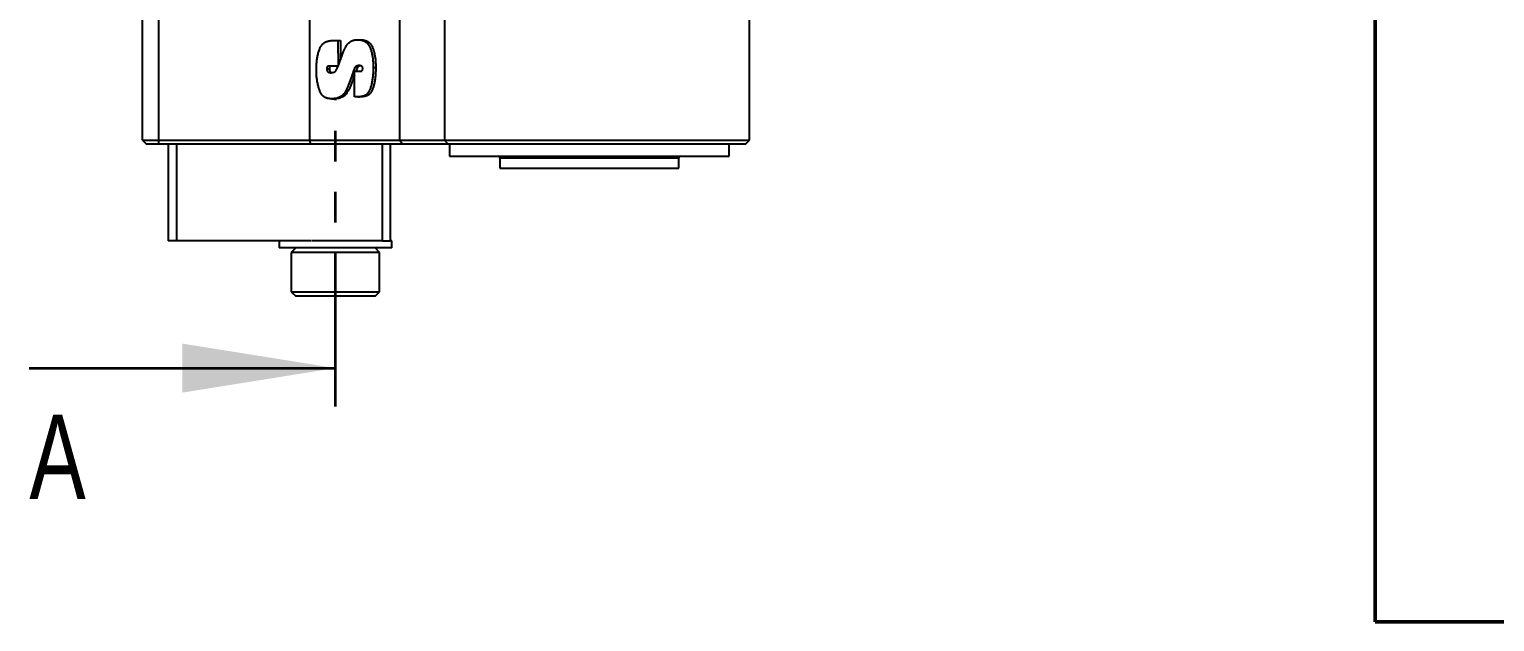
# Model space of a CAD drawing. Header units: millimetres. Extents: x -56 to 279, y 0 to 216.
# Drawn here: x -55.8 to 5, y 0 to 24.6 of the extents above; entities that cross this region are included whole.
import ezdxf

# ---------------------------------------------------------------- set-up
doc = ezdxf.new("R2010")
doc.units = ezdxf.units.MM
doc.linetypes.add('PHANTOM', pattern=[12.7, 6.35, -1.27, 1.27, -1.27, 1.27, -1.27])
doc.styles.add('SLDTEXTSTYLE0', font='TXT', dxfattribs={"width": 0.75})

msp = doc.modelspace()

# ---------------------------------------------------------------- linework, layer by layer
at = {"color": 7, "linetype": 'Continuous', "lineweight": 50}
for q in [(0, 215.9), (279.4, 0)]:
    msp.add_line((0, 0), q, dxfattribs=at)
at = {"color": 7, "linetype": 'Continuous', "lineweight": 25}
for p, q in [((-44.214, 52.965), (-44.214, 19.965)), ((-51.143, 19.965), (-51.143, 33.523)), ((-50.476, 33.523), (-50.476, 19.965)), ((-40.486, 28.185), (-40.486, 19.965)), ((-38.617, 27.661), (-38.617, 19.965)), ((-25.959, 19.965), (-25.959, 27.665)), ((-43.207, 24.101), (-43.032, 24.1)), ((-43.207, 24.101), (-43.101, 24.101)), ((-43.101, 24.101), (-42.926, 24.1)), ((-43.032, 24.1), (-43.03, 23.039)), ((-43.032, 24.1), (-42.926, 24.1)), ((-42.926, 24.1), (-42.925, 23.304)), ((-42.222, 24.129), (-42.116, 24.129)), ((-43.493, 22.931), (-43.387, 22.931)), ((-43.03, 23.039), (-43.329, 23.04)), ((-43.239, 23.039), (-43.297, 23.034)), ((-42.344, 21.764), (-42.345, 22.826)), ((-42.345, 22.826), (-42.151, 22.825)), ((-42.345, 22.826), (-42.239, 22.826)), ((-42.291, 23.024), (-42.185, 23.024)), ((-42.239, 22.826), (-42.147, 22.825)), ((-42.151, 22.825), (-42.045, 22.825)), ((-41.57, 22.978), (-41.464, 22.978)), ((-43.285, 21.682), (-43.179, 21.682)), ((-42.794, 21.881), (-42.688, 21.881)), ((-42.226, 21.764), (-42.344, 21.764)), ((-42.226, 21.764), (-42.119, 21.764)), ((-51.143, 19.965), (-50.476, 19.965)), ((-51.143, 19.965), (-50.976, 19.799)), ((-50.476, 19.799), (-50.976, 19.799)), ((-50.476, 19.965), (-44.214, 19.965)), ((-50.476, 19.965), (-50.476, 19.799)), ((-44.166, 19.799), (-50.476, 19.799)), ((-50.069, 19.799), (-50.069, 15.799)), ((-44.214, 19.965), (-40.486, 19.965)), ((-44.214, 19.965), (-44.166, 19.799)), ((-40.356, 19.799), (-44.166, 19.799)), ((-40.869, 19.799), (-40.869, 15.799)), ((-40.356, 19.799), (-40.486, 19.965)), ((-40.486, 19.965), (-38.617, 19.965)), ((-38.466, 19.799), (-40.356, 19.799)), ((-38.617, 19.965), (-25.959, 19.965)), ((-38.466, 19.799), (-38.617, 19.965)), ((-26.126, 19.799), (-38.466, 19.799)), ((-38.403, 19.799), (-38.403, 19.299)), ((-26.803, 19.299), (-26.803, 19.799)), ((-26.126, 19.799), (-25.959, 19.965)), ((-38.403, 19.299), (-26.803, 19.299)), ((-36.313, 19.215), (-36.313, 18.799)), ((-28.893, 18.799), (-28.893, 19.215)), ((-36.313, 18.799), (-34.024, 18.799)), ((-34.024, 18.799), (-28.893, 18.799)), ((-49.736, 15.799), (-50.069, 15.799)), ((-44.153, 15.799), (-49.736, 15.799)), ((-45.469, 15.799), (-45.469, 15.499)), ((-40.803, 15.499), (-45.469, 15.499)), ((-44.786, 15.499), (-44.969, 15.315)), ((-44.969, 15.315), (-44.969, 13.682)), ((-44.962, 15.315), (-44.969, 15.315)), ((-41.303, 15.315), (-44.962, 15.315)), ((-42.136, 15.799), (-44.136, 15.799)), ((-41.203, 15.799), (-42.119, 15.799)), ((-41.303, 15.315), (-41.486, 15.499)), ((-41.303, 13.682), (-41.303, 15.315)), ((-41.203, 15.799), (-40.869, 15.799)), ((-40.803, 15.799), (-40.869, 15.799)), ((-40.803, 15.499), (-40.803, 15.799)), ((-44.969, 13.682), (-44.786, 13.499)), ((-44.969, 13.682), (-41.303, 13.682)), ((-44.78, 13.499), (-44.786, 13.499)), ((-41.486, 13.499), (-44.78, 13.499)), ((-41.486, 13.499), (-41.303, 13.682))]:
    msp.add_line(p, q, dxfattribs=at)
at = {"color": 8, "linetype": 'Continuous', "lineweight": 25}
for p, q in [((-42.416, 22.765), (-42.345, 22.765)), ((-49.736, 19.799), (-49.736, 15.799)), ((-41.203, 19.799), (-41.203, 15.799)), ((-28.893, 19.215), (-36.313, 19.215))]:
    msp.add_line(p, q, dxfattribs=at)
at = {"color": 7, "linetype": 'PHANTOM', "lineweight": 35}
msp.add_line((-43.136, 8.928), (-43.136, 21.634), dxfattribs=at)
at = {"color": 7, "linetype": 'Continuous', "lineweight": 35}
msp.add_line((-55.836, 10.515), (-43.136, 10.515), dxfattribs=at)
at = {"color": 7, "linetype": 'Continuous', "lineweight": 25}
for centre, start, end in [((-36.396, 19.215), 0, 90), ((-28.809, 19.215), 90, 180)]:
    msp.add_arc(centre, 0.0833, start, end, dxfattribs=at)
for points, knots in [([(-43.927, 22.894), (-43.927, 22.928), (-43.926, 22.995), (-43.923, 23.095), (-43.916, 23.19), (-43.906, 23.282), (-43.894, 23.37), (-43.879, 23.454), (-43.861, 23.534), (-43.84, 23.611), (-43.817, 23.682), (-43.792, 23.748), (-43.765, 23.806), (-43.737, 23.859), (-43.707, 23.905), (-43.676, 23.946), (-43.643, 23.98), (-43.607, 24.007), (-43.569, 24.029), (-43.527, 24.048), (-43.482, 24.065), (-43.434, 24.078), (-43.382, 24.088), (-43.327, 24.095), (-43.268, 24.1), (-43.228, 24.1), (-43.207, 24.101)], [0, 0, 0, 0, 0.060416, 0.11856, 0.174719, 0.228989, 0.280958, 0.331468, 0.380261, 0.427461, 0.472369, 0.514516, 0.553522, 0.589887, 0.623839, 0.655934, 0.686034, 0.714885, 0.74407, 0.774754, 0.806986, 0.841339, 0.877554, 0.915978, 0.956897, 1, 1, 1, 1]), ([(-42.92, 23.316), (-42.908, 23.347), (-42.886, 23.406), (-42.855, 23.491), (-42.825, 23.567), (-42.798, 23.635), (-42.773, 23.695), (-42.751, 23.747), (-42.731, 23.791), (-42.707, 23.839), (-42.676, 23.892), (-42.633, 23.949), (-42.583, 23.999), (-42.536, 24.038), (-42.495, 24.064), (-42.463, 24.082), (-42.428, 24.097), (-42.39, 24.108), (-42.351, 24.118), (-42.31, 24.125), (-42.267, 24.128), (-42.237, 24.129), (-42.222, 24.129)], [0, 0, 0, 0, 0.080577, 0.1544754, 0.2215934, 0.2816538, 0.3353432, 0.3819861, 0.4215598, 0.4548679, 0.5145566, 0.5750742, 0.6370268, 0.7015232, 0.7347952, 0.7686121, 0.8036134, 0.8400409, 0.8775466, 0.9165502, 0.9572733, 1, 1, 1, 1]), ([(-42.222, 24.129), (-42.201, 24.129), (-42.16, 24.128), (-42.1, 24.122), (-42.044, 24.113), (-41.993, 24.099), (-41.947, 24.081), (-41.904, 24.061), (-41.866, 24.035), (-41.832, 24.006), (-41.802, 23.972), (-41.773, 23.934), (-41.747, 23.892), (-41.721, 23.845), (-41.699, 23.794), (-41.677, 23.739), (-41.657, 23.679), (-41.639, 23.615), (-41.623, 23.547), (-41.609, 23.475), (-41.597, 23.4), (-41.587, 23.322), (-41.58, 23.241), (-41.575, 23.156), (-41.571, 23.068), (-41.571, 23.009), (-41.57, 22.978)], [0, 0, 0, 0, 0.047744, 0.092113, 0.133798, 0.172605, 0.208806, 0.242829, 0.27522, 0.305841, 0.336611, 0.368392, 0.401439, 0.435848, 0.472497, 0.510848, 0.5512, 0.593917, 0.638431, 0.68462, 0.732566, 0.78236, 0.833654, 0.887133, 0.942596, 1, 1, 1, 1]), ([(-42.116, 24.129), (-42.095, 24.129), (-42.053, 24.128), (-41.993, 24.122), (-41.938, 24.113), (-41.887, 24.099), (-41.84, 24.081), (-41.798, 24.061), (-41.76, 24.035), (-41.726, 24.006), (-41.695, 23.972), (-41.667, 23.934), (-41.64, 23.892), (-41.615, 23.845), (-41.592, 23.794), (-41.571, 23.739), (-41.551, 23.679), (-41.533, 23.615), (-41.517, 23.547), (-41.503, 23.475), (-41.491, 23.4), (-41.481, 23.322), (-41.474, 23.241), (-41.469, 23.156), (-41.465, 23.068), (-41.464, 23.009), (-41.464, 22.978)], [0, 0, 0, 0, 0.047744, 0.092113, 0.133798, 0.172605, 0.208806, 0.242829, 0.27522, 0.305841, 0.336611, 0.368392, 0.401439, 0.435848, 0.472497, 0.510848, 0.5512, 0.593917, 0.638431, 0.68462, 0.732566, 0.78236, 0.833654, 0.887133, 0.942596, 1, 1, 1, 1]), ([(-43.116, 22.845), (-43.111, 22.854), (-43.099, 22.875), (-43.081, 22.913), (-43.06, 22.958), (-43.037, 23.013), (-43.011, 23.076), (-42.983, 23.148), (-42.952, 23.229), (-42.931, 23.286), (-42.92, 23.316)], [0, 0, 0, 0, 0.0636228, 0.1447781, 0.243609, 0.3592646, 0.4928037, 0.6442797, 0.8136012, 1, 1, 1, 1]), ([(-43.285, 21.682), (-43.304, 21.682), (-43.342, 21.683), (-43.395, 21.688), (-43.446, 21.696), (-43.492, 21.708), (-43.535, 21.723), (-43.575, 21.741), (-43.611, 21.763), (-43.644, 21.789), (-43.674, 21.819), (-43.702, 21.855), (-43.729, 21.898), (-43.755, 21.946), (-43.78, 22.001), (-43.803, 22.061), (-43.825, 22.128), (-43.846, 22.2), (-43.865, 22.277), (-43.881, 22.357), (-43.896, 22.44), (-43.907, 22.525), (-43.916, 22.613), (-43.923, 22.704), (-43.926, 22.798), (-43.927, 22.861), (-43.927, 22.894)], [0, 0, 0, 0, 0.0417565, 0.0807653, 0.1175439, 0.1520006, 0.1844227, 0.2150115, 0.2442771, 0.2719639, 0.3002506, 0.3301407, 0.3626433, 0.3977962, 0.4355259, 0.4765536, 0.5204288, 0.5676109, 0.6169472, 0.6676725, 0.7194616, 0.7726332, 0.8272075, 0.8833422, 0.9406437, 1, 1, 1, 1]), ([(-43.329, 23.04), (-43.339, 23.04), (-43.357, 23.04), (-43.382, 23.039), (-43.405, 23.037), (-43.424, 23.034), (-43.44, 23.031), (-43.454, 23.028), (-43.464, 23.022), (-43.474, 23.015), (-43.482, 23.001), (-43.488, 22.981), (-43.492, 22.958), (-43.493, 22.94), (-43.493, 22.931)], [0, 0, 0, 0, 0.128638, 0.242892, 0.343387, 0.431373, 0.505925, 0.567327, 0.616511, 0.65459, 0.725, 0.801828, 0.894148, 1, 1, 1, 1]), ([(-43.493, 22.931), (-43.492, 22.918), (-43.492, 22.892), (-43.485, 22.857), (-43.474, 22.828), (-43.458, 22.803), (-43.436, 22.786), (-43.41, 22.774), (-43.379, 22.767), (-43.357, 22.766), (-43.345, 22.765)], [0, 0, 0, 0, 0.146425, 0.274898, 0.387318, 0.492849, 0.599545, 0.716437, 0.84914, 1, 1, 1, 1]), ([(-43.334, 23.031), (-43.334, 23.031), (-43.339, 23.03), (-43.348, 23.028), (-43.358, 23.022), (-43.367, 23.015), (-43.375, 23.001), (-43.382, 22.981), (-43.386, 22.958), (-43.386, 22.94), (-43.387, 22.931)], [0.5, 0.5, 0.5, 0.5, 0.5059252, 0.5673268, 0.6165105, 0.6545902, 0.7249997, 0.801828, 0.8941478, 1, 1, 1, 1]), ([(-43.387, 22.931), (-43.386, 22.918), (-43.385, 22.892), (-43.379, 22.857), (-43.368, 22.828), (-43.352, 22.803), (-43.33, 22.786), (-43.304, 22.774), (-43.273, 22.767), (-43.251, 22.766), (-43.239, 22.765)], [0, 0, 0, 0, 0.146425, 0.274898, 0.387318, 0.492849, 0.599545, 0.716437, 0.84914, 1, 1, 1, 1]), ([(-43.345, 22.765), (-43.331, 22.765), (-43.304, 22.766), (-43.265, 22.77), (-43.23, 22.775), (-43.2, 22.784), (-43.173, 22.795), (-43.15, 22.809), (-43.13, 22.825), (-43.121, 22.839), (-43.116, 22.845)], [0, 0, 0, 0, 0.173152, 0.331304, 0.473054, 0.60021, 0.715127, 0.818785, 0.912145, 1, 1, 1, 1]), ([(-42.416, 22.765), (-42.426, 22.736), (-42.445, 22.68), (-42.473, 22.598), (-42.5, 22.52), (-42.527, 22.446), (-42.553, 22.376), (-42.579, 22.31), (-42.603, 22.248), (-42.627, 22.191), (-42.65, 22.137), (-42.673, 22.089), (-42.695, 22.044), (-42.716, 22.003), (-42.737, 21.967), (-42.756, 21.934), (-42.775, 21.905), (-42.788, 21.889), (-42.794, 21.881)], [0, 0, 0, 0, 0.093599, 0.182625, 0.267563, 0.348421, 0.425207, 0.497868, 0.566542, 0.630646, 0.690781, 0.746884, 0.799024, 0.846748, 0.891085, 0.93109, 0.967334, 1, 1, 1, 1]), ([(-42.345, 22.668), (-42.393, 22.529), (-42.465, 22.322), (-42.576, 22.055), (-42.651, 21.939), (-42.688, 21.881)], [0, 0, 0, 0, 0.508171, 0.754328, 1, 1, 1, 1]), ([(-42.291, 23.024), (-42.296, 23.019), (-42.307, 23.008), (-42.321, 22.987), (-42.336, 22.962), (-42.352, 22.932), (-42.367, 22.897), (-42.383, 22.857), (-42.4, 22.813), (-42.411, 22.782), (-42.416, 22.765)], [0, 0, 0, 0, 0.076716, 0.164809, 0.26829, 0.38449, 0.515561, 0.661691, 0.82304, 1, 1, 1, 1]), ([(-42.144, 23.06), (-42.161, 23.06), (-42.191, 23.06), (-42.233, 23.053), (-42.266, 23.043), (-42.284, 23.03), (-42.291, 23.024)], [0, 0, 0, 0, 0.32726, 0.598101, 0.820863, 1, 1, 1, 1]), ([(-42.185, 23.024), (-42.215, 22.98), (-42.256, 22.918), (-42.28, 22.846), (-42.287, 22.826)], [0, 0, 0, 0, 0.717231, 1, 1, 1, 1]), ([(-41.57, 22.978), (-41.571, 22.944), (-41.571, 22.878), (-41.574, 22.779), (-41.581, 22.685), (-41.589, 22.593), (-41.6, 22.506), (-41.613, 22.421), (-41.628, 22.34), (-41.647, 22.264), (-41.666, 22.192), (-41.688, 22.126), (-41.71, 22.066), (-41.734, 22.013), (-41.759, 21.966), (-41.785, 21.925), (-41.813, 21.89), (-41.843, 21.861), (-41.876, 21.838), (-41.913, 21.818), (-41.954, 21.801), (-42, 21.787), (-42.05, 21.777), (-42.104, 21.769), (-42.163, 21.765), (-42.204, 21.764), (-42.226, 21.764)], [0, 0, 0, 0, 0.061087, 0.1204874, 0.177464, 0.232606, 0.2861145, 0.3375349, 0.3874962, 0.4355443, 0.4812128, 0.5236858, 0.5628462, 0.5990847, 0.6326061, 0.66335, 0.6919328, 0.7183869, 0.7451094, 0.7735686, 0.8044778, 0.8378773, 0.8737778, 0.9127446, 0.9547268, 1, 1, 1, 1]), ([(-42.112, 23.054), (-42.116, 23.053), (-42.142, 23.052), (-42.165, 23.037), (-42.185, 23.024)], [0, 0, 0, 0, 0.14056, 1, 1, 1, 1]), ([(-42.151, 22.825), (-42.136, 22.825), (-42.108, 22.826), (-42.072, 22.83), (-42.046, 22.837), (-42.027, 22.848), (-42.017, 22.867), (-42.01, 22.888), (-42.005, 22.915), (-42.005, 22.935), (-42.005, 22.946)], [0, 0, 0, 0, 0.215358, 0.382664, 0.509435, 0.596481, 0.673768, 0.764079, 0.871426, 1, 1, 1, 1]), ([(-42.005, 22.946), (-42.006, 22.954), (-42.006, 22.969), (-42.012, 22.991), (-42.021, 23.011), (-42.034, 23.029), (-42.052, 23.044), (-42.077, 23.054), (-42.108, 23.059), (-42.132, 23.06), (-42.144, 23.06)], [0, 0, 0, 0, 0.104658, 0.204107, 0.29935, 0.399591, 0.508154, 0.640817, 0.804764, 1, 1, 1, 1]), ([(-41.464, 22.978), (-41.464, 22.944), (-41.465, 22.878), (-41.468, 22.779), (-41.474, 22.685), (-41.482, 22.593), (-41.493, 22.506), (-41.506, 22.421), (-41.522, 22.34), (-41.54, 22.264), (-41.56, 22.192), (-41.581, 22.126), (-41.604, 22.066), (-41.627, 22.013), (-41.653, 21.966), (-41.679, 21.925), (-41.707, 21.89), (-41.737, 21.861), (-41.77, 21.838), (-41.807, 21.818), (-41.848, 21.801), (-41.893, 21.787), (-41.943, 21.777), (-41.998, 21.769), (-42.057, 21.765), (-42.098, 21.764), (-42.119, 21.764)], [0, 0, 0, 0, 0.061087, 0.1204874, 0.177464, 0.232606, 0.2861145, 0.3375349, 0.3874962, 0.4355443, 0.4812128, 0.5236858, 0.5628462, 0.5990847, 0.6326061, 0.66335, 0.6919328, 0.7183869, 0.7451094, 0.7735686, 0.8044778, 0.8378773, 0.8737778, 0.9127446, 0.9547268, 1, 1, 1, 1]), ([(-42.794, 21.881), (-42.808, 21.865), (-42.837, 21.832), (-42.886, 21.792), (-42.941, 21.758), (-43, 21.729), (-43.064, 21.708), (-43.133, 21.692), (-43.208, 21.683), (-43.259, 21.682), (-43.285, 21.682)], [0, 0, 0, 0, 0.1101479, 0.2219077, 0.3370189, 0.4555493, 0.5797852, 0.7121021, 0.8518796, 1, 1, 1, 1]), ([(-42.688, 21.881), (-42.702, 21.865), (-42.731, 21.832), (-42.78, 21.792), (-42.834, 21.758), (-42.893, 21.729), (-42.958, 21.708), (-43.027, 21.692), (-43.101, 21.683), (-43.153, 21.682), (-43.179, 21.682)], [0, 0, 0, 0, 0.1101479, 0.2219077, 0.3370189, 0.4555493, 0.5797852, 0.7121021, 0.8518796, 1, 1, 1, 1])]:
    msp.add_open_spline(points, degree=3, knots=knots, dxfattribs=at)
at = {"color": 7, "linetype": 'Continuous', "lineweight": 35}
msp.add_solid([(-43.136, 10.515), (-49.486, 11.531), (-49.486, 9.499)], dxfattribs=at)

# ---------------------------------------------------------------- texts
at = {"color": 7, "linetype": 'Continuous', "insert": (-55.836, 8.584), "char_height": 3.5, "attachment_point": 1, "style": 'SLDTEXTSTYLE0'}
msp.add_mtext('A', dxfattribs=at)

doc.saveas('drawing.dxf')
